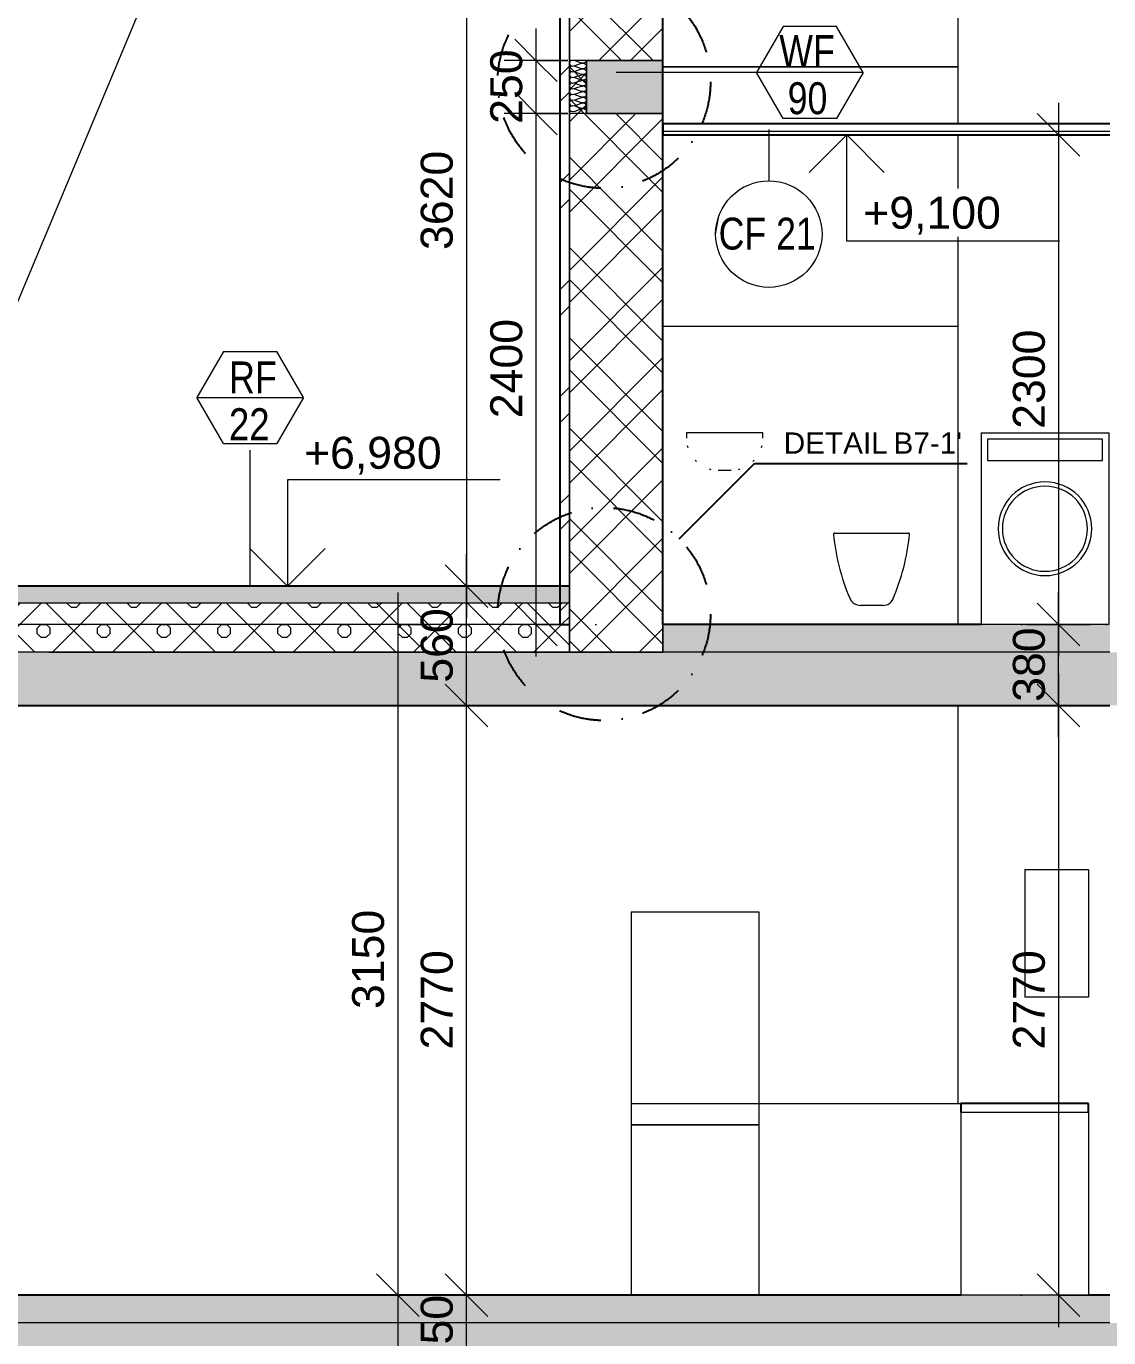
# Model space of a CAD drawing. Header units: millimetres. Extents: x -10201 to 171407, y -8645 to 72638.
# Drawn here: x 41944 to 47032, y 3450 to 9610 of the extents above; entities that cross this region are included whole.
import ezdxf

# ---------------------------------------------------------------- set-up
doc = ezdxf.new("R2010")
doc.units = ezdxf.units.MM
doc.linetypes.add('HA_DashDot_4mm-S1mm', pattern=[400, 200, -100, 0, -100])
doc.linetypes.add('HA_Dot-S4mm', pattern=[400, 0, -400])
for name, color, linetype, lineweight in [('A-____-____-DIMS', 9, 'Continuous', 5), ('A-____-____-DIMS-100', 9, 'Continuous', 5), ('A-CLNG-____-IDEN', 9, 'Continuous', 9), ('A-CLNG-____-MCUT', 9, 'Continuous', 25), ('A-DETL-____-OTLN', 9, 'Continuous', 25), ('A-DETL-____-THIN', 9, 'Continuous', 9), ('A-DETL-GENF-OTLN', 9, 'Continuous', 9), ('A-FLOR-____-IDEN', 9, 'Continuous', 9), ('A-FLOR-____-MCUT', 9, 'Continuous', 25), ('A-FLOR-____-OTLN', 9, 'Continuous', 9), ('A-FLOR-____-OVHD', 9, 'HA_DashDot_4mm-S1mm', 25), ('A-FLOR-____-PATT', 9, 'Continuous', 25), ('A-FLOR-LEVL-OTLN', 9, 'Continuous', 9), ('A-GENM-____-OTLN', 9, 'Continuous', 9), ('A-ROOF-____-OTLN', 9, 'Continuous', 9), ('A-WALL-____-MCUT', 9, 'Continuous', 25), ('A-WALL-____-OTLN', 9, 'Continuous', 9), ('A-WALL-____-PATT', 9, 'Continuous', 25), ('E-ELEC-FIXT-OTLN', 9, 'Continuous', 9), ('G-____-____-DIMS', 9, 'Continuous', 5), ('G-____-____-TEXT', 9, 'Continuous', 5), ('I-WALL-____-OTLN', 9, 'Continuous', 9), ('P-SANR-FIXT-OTLN', 9, 'Continuous', 9), ('Q-CASE-____-MCUT', 9, 'Continuous', 25), ('Q-CASE-____-OTLN', 9, 'Continuous', 9), ('Q-SPCQ-____-OTLN', 9, 'Continuous', 9)]:
    doc.layers.add(name, color=color, linetype=linetype, lineweight=lineweight)
doc.styles.add('Arial Narrow', font='ARIALN.TTF', dxfattribs={"height": 150})
doc.styles.add('Arial_1', font='arial.ttf', dxfattribs={"height": 150})
doc.styles.add('Arial_2', font='arial.ttf', dxfattribs={"height": 100})
doc.styles.add('Arial_3', font='arial.ttf', dxfattribs={"width": 0.8, "height": 150})
doc.dimstyles.new('Inner_Dimensions', dxfattribs={"dimscale": 304.8, "dimtxt": 153.03891, "dimasz": 0.656168, "dimexe": 0.492126, "dimexo": 0.0625, "dimgap": 0.065617, "dimtad": 1, "dimdec": 0, "dimzin": 0, "dimdsep": 46, "dimtxsty": 'Arial_1', "dimblk1": 'OBLIQUE', "dimblk2": 'OBLIQUE', "dimsah": 1, "dimcen": 0.09, "dimdle": 0.492126, "dimazin": 0, "dimtfac": 1, "dimtdec": 4, "dimtix": 1, "dimtmove": 0, "dimatfit": 3, "dimfxl": 0.492126, "dimfxlon": 1, "dimtvp": 1, "dimtolj": 1, "dimtzin": 0, "dimlwd": 9, "dimlwe": 9, "dimarcsym": 2})
pattern_1 = [(45, (48576.35, 1865.4), (-141.4214, 141.4214), []), (0, (48801.69, 1931.64), (141.421, 141.421), [25, -257.843]), (45, (48826.7, 1931.64), (-141.4214, 141.4214), [25, -175]), (90, (48844.37, 1949.32), (-141.421, 141.421), [25, -257.843]), (135, (48844.37, 1974.32), (-141.4214, -141.4214), [25, -175]), (0, (48801.69, 1992), (141.421, 141.421), [25, -257.843]), (45, (48784.01, 1974.32), (-141.4214, 141.4214), [25, -175]), (90, (48784.01, 1949.32), (-141.421, 141.421), [25, -257.843]), (135, (48801.7, 1931.64), (-141.4214, -141.4214), [25, -175]), (135, (48769.2, 1865.4), (-141.4214, -141.4214), [])]

# ---------------------------------------------------------------- blocks, each defined once
blk = doc.blocks.new('R_bathroom_washing_machine - 600x600x900-1454049-ŘEZ 2-2 OBJEKT B')
at = {"layer": 'E-ELEC-FIXT-OTLN', "color": 250}
for p, q in [((50072.7, 7700), (50672.7, 7700)), ((50072.7, 7700), (50072.7, 6800)), ((50102.7, 7670), (50102.7, 7570)), ((50642.7, 7670), (50102.7, 7670)), ((50642.7, 7570), (50642.7, 7670)), ((50672.7, 7700), (50672.7, 6800)), ((50102.7, 7570), (50642.7, 7570)), ((50672.7, 6800), (50072.7, 6800))]:
    blk.add_line(p, q, dxfattribs=at)
for radius, start, end in [(220, 90, 270), (220, 270, 90), (200, 90, 270), (200, 270, 90)]:
    blk.add_arc((50372.7, 7250), radius, start, end, dxfattribs=at)
blk = doc.blocks.new('ABMV_Toilet_WallHung - Default-1991239-ŘEZ 2-2 OBJEKT B')
at = {"layer": 'A-GENM-____-OTLN', "color": 250}
for p, q in [((49384.7, 7230), (49730.7, 7230)), ((49612.8, 6889.8), (49506, 6889.8))]:
    blk.add_line(p, q, dxfattribs=at)
for centre, radius, start, end in [((49384.7, 7223.7), 6.31, 90, 186.04871), ((50438.4, 7335.3), 1065.9, 186.04871, 202.72806), ((48677, 7335.3), 1065.9, 337.08419, 353.95133), ((49730.7, 7223.7), 6.3, 353.95133, 90), ((49506, 6944.8), 55, 202.72806, 270), ((49612.8, 6939.8), 50, 270, 337.08419)]:
    blk.add_arc(centre, radius, start, end, dxfattribs=at)
blk = doc.blocks.new('ABMV_WashBasin_Generic - 360x260-1648665-ŘEZ 2-2 OBJEKT B')
at = {"layer": 'P-SANR-FIXT-OTLN', "color": 250}
for p, q in [((48687.7, 7700), (48687.7, 7675)), ((48837.7, 7700), (48687.7, 7700)), ((48897.7, 7700), (48837.7, 7700)), ((49047.7, 7700), (48897.7, 7700)), ((49047.7, 7675), (49047.7, 7700)), ((48837.7, 7525), (48897.7, 7525))]:
    blk.add_line(p, q, dxfattribs=at)
for centre, start, end in [((48837.7, 7675), 193.32484, 196.67515), ((48897.7, 7675), 343.32484, 346.67516), ((48837.7, 7675), 223.32484, 226.67516), ((48837.7, 7675), 253.31045, 256.7041), ((48897.7, 7675), 283.2959, 286.68954), ((48897.7, 7675), 313.32484, 316.67515)]:
    blk.add_arc(centre, 150, start, end, dxfattribs=at)
blk = doc.blocks.new('Casework 9 - Casework 6-1506066-ŘEZ 2-2 OBJEKT B')
at = {"layer": 'Q-CASE-____-MCUT', "color": 50}
for p, q in [((50577.7, 4550), (49977.7, 4550)), ((49977.7, 4550), (49977.7, 4510)), ((50577.7, 4510), (50577.7, 4550))]:
    blk.add_line(p, q, dxfattribs=at)
at = {"layer": 'Q-CASE-____-OTLN', "color": 250}
for q in [(49977.7, 4550), (48427.7, 3650)]:
    blk.add_line((48427.7, 4550), q, dxfattribs=at)
blk = doc.blocks.new('Kuchyňská_linka_myčka_ADNS - Myčka-1452875-ŘEZ 2-2 OBJEKT B')
at = {"layer": 'Q-SPCQ-____-OTLN', "color": 250}
for p, q in [((50277.7, 5650), (50577.7, 5650)), ((50277.7, 5650), (50277.7, 5050)), ((50577.7, 5650), (50577.7, 5050)), ((50577.7, 5050), (50277.7, 5050)), ((49977.7, 4510), (50577.7, 4510)), ((49977.7, 4510), (49977.7, 3650)), ((50577.7, 4510), (50577.7, 3650)), ((50577.7, 3650), (49977.7, 3650))]:
    blk.add_line(p, q, dxfattribs=at)
blk = doc.blocks.new('Lednice_Mraznička_ADNS - Lednice 600x600x1800-1452862-ŘEZ 2-2 OBJEKT B')
at = {"layer": 'Q-SPCQ-____-OTLN', "color": 250}
for p, q in [((48427.7, 5450), (49027.7, 5450)), ((48427.7, 5450), (48427.7, 4450)), ((49027.7, 5450), (49027.7, 4450)), ((49027.7, 4450), (48427.7, 4450)), ((48427.7, 4450), (49027.7, 4450)), ((48427.7, 4450), (48427.7, 3650)), ((49027.7, 4450), (49027.7, 3650))]:
    blk.add_line(p, q, dxfattribs=at)
blk = doc.blocks.new('HA_GM_Tiling_LineBased - Generic Tiles-2050768-ŘEZ 2-2 OBJEKT B')
at = {"layer": 'A-GENM-____-OTLN', "color": 250}
blk.add_line((49962.7, 9100), (49962.7, 6800), dxfattribs=at)
blk = doc.blocks.new('VĚNEC OSA B4 - VĚNEC OSA B4-2159186-ŘEZ 2-2 OBJEKT B')
at = {"layer": 'A-FLOR-____-OTLN', "color": 250}
for p, q in [((46766.7, 10652), (47675.6, 12820.8)), ((47675.6, 12820.8), (48137.7, 12539.1)), ((48577.7, 12271), (49962.7, 11426.9)), ((49962.7, 9670), (48577.7, 9670)), ((48577.7, 9420), (49962.7, 9420))]:
    blk.add_line(p, q, dxfattribs=at)
blk = doc.blocks.new('185-01_OBJEKT B_Central_rvt-2-ŘEZ 2-2 OBJEKT B')
at = {"layer": 'A-FLOR-____-PATT', "lineweight": 9}
for points in [[(48217.7, 9200), (48577.7, 9200), (48577.7, 9450), (48217.7, 9450)], [(45691.6, 6420), (50927.7, 6420), (50927.7, 6670), (45691.6, 6670), (45691.6, 6489.5)], [(55502.7, 3300), (55862.7, 3300), (55862.7, 3520), (43692.7, 3520), (43692.7, 3300), (55038.5, 3300)]]:
    blk.add_hatch(color=254, dxfattribs=at).paths.add_polyline_path(points)
at = {"layer": 'A-FLOR-____-PATT', "lineweight": 5}
for points in [[(44991.7, 6900), (48137.7, 6900), (48137.7, 6980), (44892.7, 6980), (44892.7, 6950), (44991.7, 6950)], [(48577.7, 6670), (50677.7, 6670), (50677.7, 6800), (48577.7, 6800)]]:
    blk.add_hatch(color=7, dxfattribs=at).paths.add_polyline_path(points)
h = blk.add_hatch(dxfattribs=at)
h.set_pattern_fill('FP_20', color=10, style=0, pattern_type=2)
h.set_pattern_definition(pattern_1)
h.paths.add_polyline_path([(47381.1, 6800), (48137.7, 6800), (48137.7, 6900), (44991.7, 6900), (44991.7, 6800), (45193.3, 6800)])
h = blk.add_hatch(dxfattribs=at)
h.set_pattern_fill('FP_20', color=10, style=0, pattern_type=2)
h.set_pattern_definition(pattern_1)
h.paths.add_polyline_path([(47381.1, 6670), (48137.7, 6670), (48137.7, 6800), (44991.7, 6800), (44991.7, 6670), (45691.6, 6670)])
h = blk.add_hatch(color=7, dxfattribs=at)
h.paths.add_polyline_path([(50115.9, 3520), (50677.7, 3520), (50677.7, 3650), (43981.8, 3650), (43981.8, 3520), (49569, 3520)])
h.paths.add_polyline_path([(55862.7, 3520), (55862.7, 3650), (50927.7, 3650), (50927.7, 3520), (55038.5, 3520)])
at = {"layer": 'A-WALL-____-PATT', "lineweight": 5}
h = blk.add_hatch(dxfattribs=at)
h.set_pattern_fill('FP_21', color=10, style=0, pattern_type=2)
h.set_pattern_definition([(45, (48505.64, 1865.4), (-212.132, 212.132), []), (45, (48655.64, 1865.4), (-212.132, 212.132), []), (315, (48505.64, 1865.4), (212.132, 212.132), []), (315, (48655.64, 1865.4), (212.132, 212.132), [])])
h.paths.add_polyline_path([(48137.7, 6670), (48577.7, 6670), (48577.7, 9200), (48217.7, 9200), (48217.7, 9450), (48577.7, 9450.5), (48577.7, 12315), (48137.7, 12315), (48137.7, 6800)])
h = blk.add_hatch(dxfattribs=at)
h.set_pattern_fill('FP_25', color=10, style=0, pattern_type=2)
h.set_pattern_definition([(45, (48505.64, 1865.4), (-251.447, 251.447), []), (45, (48505.64, 2246.4), (-251.447, 251.447), [])])
h.paths.add_polyline_path([(48092.7, 6800), (48137.7, 6800), (48137.7, 10600), (48092.7, 10600), (48092.7, 6950.3)])
at = {"layer": 'A-CLNG-____-MCUT', "color": 50}
for p, q in [((50677.7, 9152), (48577.7, 9152)), ((48577.7, 9152), (48577.7, 9100)), ((48577.7, 9100), (50677.7, 9100))]:
    blk.add_line(p, q, dxfattribs=at)
at = {"layer": 'A-CLNG-____-MCUT', "color": 250, "lineweight": 9}
blk.add_line((50677.7, 9116), (48577.7, 9116), dxfattribs=at)
at = {"layer": 'A-FLOR-____-MCUT', "color": 250, "lineweight": 9}
for p, q in [((48577.7, 9450), (48217.7, 9450)), ((48217.7, 9450), (48217.7, 9200)), ((48217.7, 9200), (48577.7, 9200)), ((48137.7, 6900), (48137.7, 6980)), ((48137.7, 6900), (44991.7, 6900)), ((48137.7, 6800), (48137.7, 6900)), ((48137.7, 6800), (44991.7, 6800)), ((48577.7, 6800), (48577.7, 6670)), ((45691.6, 6670), (48137.7, 6670)), ((48137.7, 6670), (45691.6, 6670)), ((48577.7, 6670), (48137.7, 6670)), ((50677.7, 6670), (48577.7, 6670)), ((50677.7, 3520), (43981.8, 3520))]:
    blk.add_line(p, q, dxfattribs=at)
at = {"layer": 'A-FLOR-____-MCUT', "color": 50}
for p, q in [((48577.7, 9200), (48577.7, 9450)), ((48137.7, 6980), (44892.7, 6980)), ((50072.7, 6800), (48577.7, 6800)), ((45691.6, 6420), (50677.7, 6420)), ((49977.7, 3650), (44069.3, 3650)), ((50677.7, 3650), (50577.7, 3650))]:
    blk.add_line(p, q, dxfattribs=at)
at = {"layer": 'A-FLOR-____-OTLN', "color": 250}
for p, q in [((49962.7, 9420), (48577.7, 9420)), ((48137.7, 6670), (48137.7, 6800))]:
    blk.add_line(p, q, dxfattribs=at)
at = {"layer": 'A-ROOF-____-OTLN', "color": 250}
blk.add_line((46496.7, 10589.5), (45315.1, 7770), dxfattribs=at)
at = {"layer": 'A-WALL-____-MCUT', "color": 50}
for p, q in [((48577.7, 9450), (48577.7, 12315)), ((48092.7, 10600), (48092.7, 6800)), ((48577.7, 6800), (48577.7, 9200)), ((48092.7, 6800), (48137.7, 6800))]:
    blk.add_line(p, q, dxfattribs=at)
at = {"layer": 'A-WALL-____-MCUT', "color": 250, "lineweight": 9}
for p, q in [((48137.7, 10600), (48137.7, 6980)), ((48137.7, 6800), (48137.7, 10600)), ((48217.7, 9200), (48217.7, 9450)), ((48217.7, 9450), (48577.7, 9450)), ((48577.7, 9200), (48217.7, 9200)), ((48137.7, 6980), (48137.7, 6900)), ((48137.7, 6900), (48137.7, 6800)), ((48137.7, 6800), (48137.7, 6670)), ((48577.7, 6670), (48577.7, 6800)), ((48137.7, 6670), (48577.7, 6670))]:
    blk.add_line(p, q, dxfattribs=at)
at = {"layer": 'A-WALL-____-OTLN', "color": 250}
blk.add_line((46496.7, 10589.5), (45315.1, 7770), dxfattribs=at)
at = {"layer": 'I-WALL-____-OTLN', "color": 250}
for p, q in [((49962.7, 11690.2), (49962.7, 9152)), ((49962.7, 9420), (48577.7, 9420)), ((49962.7, 8200), (48577.7, 8200)), ((49962.7, 6420), (49962.7, 4550))]:
    blk.add_line(p, q, dxfattribs=at)
at = {"layer": 'A-FLOR-____-OTLN', "color": 250, "lineweight": 9}
blk.add_blockref('VĚNEC OSA B4 - VĚNEC OSA B4-2159186-ŘEZ 2-2 OBJEKT B', (0, 0), dxfattribs=at)
at = {"layer": 'A-GENM-____-OTLN', "color": 250, "lineweight": 9}
blk.add_blockref('HA_GM_Tiling_LineBased - Generic Tiles-2050768-ŘEZ 2-2 OBJEKT B', (0, 0), dxfattribs=at)
at = {"layer": 'E-ELEC-FIXT-OTLN', "color": 250, "lineweight": 9}
blk.add_blockref('R_bathroom_washing_machine - 600x600x900-1454049-ŘEZ 2-2 OBJEKT B', (0, 0), dxfattribs=at)
at = {"layer": 'P-SANR-FIXT-OTLN', "color": 250, "lineweight": 9}
for name in ['ABMV_WashBasin_Generic - 360x260-1648665-ŘEZ 2-2 OBJEKT B', 'ABMV_Toilet_WallHung - Default-1991239-ŘEZ 2-2 OBJEKT B']:
    blk.add_blockref(name, (0, 0), dxfattribs=at)
at = {"layer": 'Q-CASE-____-OTLN', "color": 250, "lineweight": 9}
blk.add_blockref('Casework 9 - Casework 6-1506066-ŘEZ 2-2 OBJEKT B', (0, 0), dxfattribs=at)
at = {"layer": 'Q-SPCQ-____-OTLN', "color": 250, "lineweight": 9}
for name in ['Kuchyňská_linka_myčka_ADNS - Myčka-1452875-ŘEZ 2-2 OBJEKT B', 'Lednice_Mraznička_ADNS - Lednice 600x600x1800-1452862-ŘEZ 2-2 OBJEKT B']:
    blk.add_blockref(name, (0, 0), dxfattribs=at)
blk = doc.blocks.new('DIMBLOCK82-ŘEZ 2-2 OBJEKT B')
at = {"layer": 'A-____-____-DIMS-100', "lineweight": 9}
for p, q in [((44013.2, 3650), (43913.2, 3750)), ((43863.2, 3650), (44163.2, 3650)), ((44013.2, 3650), (43863.2, 3650)), ((44013.2, 3300), (44013.2, 3650)), ((44013.2, 3650), (44113.2, 3550)), ((44013.2, 3300), (43913.2, 3400)), ((43863.2, 3300), (44163.2, 3300)), ((44013.2, 3300), (43863.2, 3300)), ((44013.2, 3300), (44113.2, 3200))]:
    blk.add_line(p, q, dxfattribs=at)
at = {"layer": 'A-____-____-DIMS-100', "color": 0, "lineweight": 9, "insert": (43798.4, 3301.9), "char_height": 150, "width": 415.324, "attachment_point": 1, "rotation": 90, "line_spacing_factor": 0.941778, "style": 'Arial_1'}
blk.add_mtext('350', dxfattribs=at)
blk = doc.blocks.new('_Oblique')
at = {"color": 0, "linetype": 'ByBlock', "lineweight": -2}
blk.add_line((-0.5, -0.5), (0.5, 0.5), dxfattribs=at)
blk = doc.blocks.new('DIMBLOCK83-ŘEZ 2-2 OBJEKT B')
at = {"layer": 'A-____-____-DIMS-100', "lineweight": 9}
for p, q in [((44013.2, 6420), (43913.2, 6520)), ((43863.2, 6420), (44163.2, 6420)), ((44013.2, 6420), (43863.2, 6420)), ((44013.2, 3650), (44013.2, 6420)), ((44013.2, 6420), (44113.2, 6320)), ((44013.2, 3650), (43913.2, 3750)), ((43863.2, 3650), (44163.2, 3650)), ((44013.2, 3650), (43863.2, 3650)), ((44013.2, 3650), (44113.2, 3550))]:
    blk.add_line(p, q, dxfattribs=at)
at = {"layer": 'A-____-____-DIMS-100', "color": 0, "lineweight": 9, "insert": (43798.4, 4804.3), "char_height": 150, "width": 553.765, "attachment_point": 1, "rotation": 90, "line_spacing_factor": 0.941778, "style": 'Arial_1'}
blk.add_mtext('2770', dxfattribs=at)
blk = doc.blocks.new('DIMBLOCK84-ŘEZ 2-2 OBJEKT B')
at = {"layer": 'A-____-____-DIMS-100', "lineweight": 9}
for p, q in [((44013.2, 6420), (44013.2, 7130)), ((44013.2, 6980), (43913.2, 7080)), ((43863.2, 6980), (44163.2, 6980)), ((44013.2, 6980), (43863.2, 6980)), ((44013.2, 6980), (44113.2, 6880)), ((44013.2, 6420), (43913.2, 6520)), ((43863.2, 6420), (44163.2, 6420)), ((44013.2, 6420), (43863.2, 6420)), ((44013.2, 6420), (44113.2, 6320))]:
    blk.add_line(p, q, dxfattribs=at)
at = {"layer": 'A-____-____-DIMS-100', "color": 0, "lineweight": 9, "insert": (43798.4, 6526.9), "char_height": 150, "width": 415.324, "attachment_point": 1, "rotation": 90, "line_spacing_factor": 0.941778, "style": 'Arial_1'}
blk.add_mtext('560', dxfattribs=at)
blk = doc.blocks.new('DIMBLOCK85-ŘEZ 2-2 OBJEKT B')
at = {"layer": 'A-____-____-DIMS-100', "lineweight": 9}
for p, q in [((43690.6, 6800), (43590.6, 6900)), ((43690.6, 6950), (43690.6, 3650)), ((43840.6, 6800), (43540.6, 6800)), ((43690.6, 6800), (43790.6, 6700)), ((43690.6, 6800), (43840.6, 6800)), ((43690.6, 3650), (43590.6, 3750)), ((43840.6, 3650), (43540.6, 3650)), ((43690.6, 3650), (43790.6, 3550)), ((43690.6, 3650), (43840.6, 3650))]:
    blk.add_line(p, q, dxfattribs=at)
at = {"layer": 'A-____-____-DIMS-100', "color": 0, "lineweight": 9, "insert": (43475.9, 4994.3), "char_height": 150, "width": 553.765, "attachment_point": 1, "rotation": 90, "line_spacing_factor": 0.941778, "style": 'Arial_1'}
blk.add_mtext('3150', dxfattribs=at)
blk = doc.blocks.new('DIMBLOCK86-ŘEZ 2-2 OBJEKT B')
at = {"layer": 'A-____-____-DIMS-100', "lineweight": 9}
for p, q in [((43690.6, 3650), (43590.6, 3750)), ((43840.6, 3650), (43540.6, 3650)), ((43690.6, 3650), (43690.6, 500)), ((43690.6, 3650), (43790.6, 3550)), ((43690.6, 3650), (43840.6, 3650)), ((43690.6, 500), (43590.6, 600)), ((43840.6, 500), (43540.6, 500)), ((43690.6, 500), (43790.6, 400)), ((43690.6, 500), (43840.6, 500))]:
    blk.add_line(p, q, dxfattribs=at)
at = {"layer": 'A-____-____-DIMS-100', "color": 0, "lineweight": 9, "insert": (43475.9, 1844.3), "char_height": 150, "width": 553.765, "attachment_point": 1, "rotation": 90, "line_spacing_factor": 0.941778, "style": 'Arial_1'}
blk.add_mtext('3150', dxfattribs=at)
blk = doc.blocks.new('Spot Elevations - Flipped-794089-ŘEZ 2-2 OBJEKT B')
at = {"layer": 'G-____-____-DIMS', "lineweight": 9}
for p, q in [((53244.3, 9423.2), (53421.1, 9600)), ((53421.1, 9600), (53597.9, 9423.2)), ((53421.1, 9100), (53421.1, 9600)), ((54421.1, 9100), (53421.1, 9100))]:
    blk.add_line(p, q, dxfattribs=at)
blk = doc.blocks.new('HA_Tag_Ceiling - Group _ Type Mark-1822524-ŘEZ 2-2 OBJEKT B')
at = {"layer": 'A-CLNG-____-IDEN'}
blk.add_line((48825.3, 8633.9), (48840.4, 8719.4), dxfattribs=at)
blk.add_circle((49075.3, 8633.9), 250, dxfattribs=at)
blk = doc.blocks.new('N_Floor Tag - Standard-1821837-ŘEZ 2-2 OBJEKT B')
at = {"layer": 'A-FLOR-____-IDEN'}
for p, q in [((40812.7, 1415.9), (40687.7, 1199.4)), ((40812.7, 1415.9), (41062.7, 1415.9)), ((41187.7, 1199.4), (41062.7, 1415.9)), ((40812.7, 982.9), (40687.7, 1199.4)), ((40687.7, 1199.4), (41187.7, 1199.4)), ((41187.7, 1199.4), (41062.7, 982.9)), ((40812.7, 982.9), (41062.7, 982.9))]:
    blk.add_line(p, q, dxfattribs=at)
at = {"layer": 'A-FLOR-____-IDEN', "lineweight": 5, "insert": (40839.2, 1368.4), "char_height": 150, "width": 275.781, "attachment_point": 1, "style": 'Arial_3'}
blk.add_mtext('RF', dxfattribs=at)
blk = doc.blocks.new('Spot Elevations - Default-792506-ŘEZ 2-2 OBJEKT B')
at = {"layer": 'G-____-____-DIMS', "lineweight": 9}
for p, q in [((57231.1, 12440), (56231.1, 12440)), ((56231.1, 12440), (56231.1, 11940)), ((56054.4, 12116.8), (56231.1, 11940)), ((56231.1, 11940), (56407.9, 12116.8))]:
    blk.add_line(p, q, dxfattribs=at)
blk = doc.blocks.new('DIMBLOCK107-ŘEZ 2-2 OBJEKT B')
at = {"layer": 'A-____-____-DIMS-100', "lineweight": 9}
for p, q in [((46795.9, 9250), (46795.9, 6650)), ((46795.9, 9100), (46695.9, 9200)), ((46945.9, 9100), (46645.9, 9100)), ((46795.9, 9100), (46895.9, 9000)), ((46795.9, 9100), (46945.9, 9100)), ((46795.9, 6800), (46695.9, 6900)), ((46945.9, 6800), (46645.9, 6800)), ((46795.9, 6800), (46895.9, 6700)), ((46795.9, 6800), (46945.9, 6800))]:
    blk.add_line(p, q, dxfattribs=at)
at = {"layer": 'A-____-____-DIMS-100', "color": 0, "lineweight": 9, "insert": (46581.1, 7719.3), "char_height": 150, "width": 553.765, "attachment_point": 1, "rotation": 90, "line_spacing_factor": 0.941778, "style": 'Arial_1'}
blk.add_mtext('2300', dxfattribs=at)
blk = doc.blocks.new('DIMBLOCK108-ŘEZ 2-2 OBJEKT B')
at = {"layer": 'A-____-____-DIMS-100', "lineweight": 9}
for p, q in [((46795.9, 6570), (46795.9, 3500)), ((46795.9, 6420), (46695.9, 6520)), ((46945.9, 6420), (46645.9, 6420)), ((46795.9, 6420), (46895.9, 6320)), ((46795.9, 6420), (46945.9, 6420)), ((46795.9, 3650), (46695.9, 3750)), ((46945.9, 3650), (46645.9, 3650)), ((46795.9, 3650), (46895.9, 3550)), ((46795.9, 3650), (46945.9, 3650))]:
    blk.add_line(p, q, dxfattribs=at)
at = {"layer": 'A-____-____-DIMS-100', "color": 0, "lineweight": 9, "insert": (46581.1, 4804.3), "char_height": 150, "width": 553.765, "attachment_point": 1, "rotation": 90, "line_spacing_factor": 0.941778, "style": 'Arial_1'}
blk.add_mtext('2770', dxfattribs=at)
blk = doc.blocks.new('DIMBLOCK109-ŘEZ 2-2 OBJEKT B')
at = {"layer": 'A-____-____-DIMS-100', "lineweight": 9}
for p, q in [((46795.9, 6800), (46695.9, 6900)), ((46795.9, 6270), (46795.9, 6950)), ((46645.9, 6800), (46945.9, 6800)), ((46795.9, 6800), (46645.9, 6800)), ((46795.9, 6800), (46895.9, 6700)), ((46795.9, 6420), (46695.9, 6520)), ((46645.9, 6420), (46945.9, 6420)), ((46795.9, 6420), (46645.9, 6420)), ((46795.9, 6420), (46895.9, 6320))]:
    blk.add_line(p, q, dxfattribs=at)
at = {"layer": 'A-____-____-DIMS-100', "color": 0, "lineweight": 9, "insert": (46581.1, 6436.9), "char_height": 150, "width": 415.324, "attachment_point": 1, "rotation": 90, "line_spacing_factor": 0.941778, "style": 'Arial_1'}
blk.add_mtext('380', dxfattribs=at)
blk = doc.blocks.new('DIMBLOCK112-ŘEZ 2-2 OBJEKT B')
at = {"layer": 'A-____-____-DIMS-100', "lineweight": 9}
for p, q in [((44013.2, 10750), (44013.2, 6830)), ((44013.2, 10600), (43913.2, 10700)), ((44163.2, 10600), (43863.2, 10600)), ((44013.2, 10600), (44113.2, 10500)), ((44013.2, 10600), (44163.2, 10600)), ((44013.2, 6980), (43913.2, 7080)), ((44163.2, 6980), (43863.2, 6980)), ((44013.2, 6980), (44113.2, 6880)), ((44013.2, 6980), (44163.2, 6980))]:
    blk.add_line(p, q, dxfattribs=at)
at = {"layer": 'A-____-____-DIMS-100', "color": 0, "lineweight": 9, "insert": (43798.4, 8559.3), "char_height": 150, "width": 553.765, "attachment_point": 1, "rotation": 90, "line_spacing_factor": 0.941778, "style": 'Arial_1'}
blk.add_mtext('3620', dxfattribs=at)
blk = doc.blocks.new('DIMBLOCK114-ŘEZ 2-2 OBJEKT B')
at = {"layer": 'A-____-____-DIMS-100', "lineweight": 9}
for p, q in [((44339.8, 9450), (44239.8, 9550)), ((44339.8, 9600), (44339.8, 9200)), ((44489.8, 9450), (44189.8, 9450)), ((44339.8, 9450), (44439.8, 9350)), ((44339.8, 9450), (44489.8, 9450)), ((44339.8, 9200), (44239.8, 9300)), ((44489.8, 9200), (44189.8, 9200)), ((44339.8, 9200), (44439.8, 9100)), ((44339.8, 9200), (44489.8, 9200))]:
    blk.add_line(p, q, dxfattribs=at)
at = {"layer": 'A-____-____-DIMS-100', "color": 0, "lineweight": 9, "insert": (44125.1, 9151.9), "char_height": 150, "width": 415.324, "attachment_point": 1, "rotation": 90, "line_spacing_factor": 0.941778, "style": 'Arial_1'}
blk.add_mtext('250', dxfattribs=at)
blk = doc.blocks.new('DIMBLOCK115-ŘEZ 2-2 OBJEKT B')
at = {"layer": 'A-____-____-DIMS-100', "lineweight": 9}
for p, q in [((44339.8, 9200), (44239.8, 9300)), ((44489.8, 9200), (44189.8, 9200)), ((44339.8, 9200), (44339.8, 6650)), ((44339.8, 9200), (44439.8, 9100)), ((44339.8, 9200), (44489.8, 9200)), ((44339.8, 6800), (44239.8, 6900)), ((44489.8, 6800), (44189.8, 6800)), ((44339.8, 6800), (44439.8, 6700)), ((44339.8, 6800), (44489.8, 6800))]:
    blk.add_line(p, q, dxfattribs=at)
at = {"layer": 'A-____-____-DIMS-100', "color": 0, "lineweight": 9, "insert": (44125.1, 7769.3), "char_height": 150, "width": 553.765, "attachment_point": 1, "rotation": 90, "line_spacing_factor": 0.941778, "style": 'Arial_1'}
blk.add_mtext('2400', dxfattribs=at)

msp = doc.modelspace()

# ---------------------------------------------------------------- hatches: boundary and pattern name
at = {"layer": 'A-DETL-GENF-OTLN'}
msp.add_hatch(color=254, dxfattribs=at).paths.add_polyline_path([(42050.6, 6420), (42050.6, 6670), (40876.7, 6670), (40876.7, 6420), (41552.3, 6420)])

# ---------------------------------------------------------------- linework, layer by layer
at = {"layer": 'A-CLNG-____-IDEN'}
msp.add_line((45434.3, 9126), (45434.3, 8883.9), dxfattribs=at)
at = {"layer": 'A-DETL-____-OTLN'}
for p, q in [((45013.4, 7202.8), (45366.9, 7556.3)), ((45366.9, 7556.3), (46366.9, 7556.3)), ((41096.7, 6420), (42050.6, 6420))]:
    msp.add_line(p, q, dxfattribs=at)
at = {"layer": 'A-DETL-____-OTLN', "lineweight": 9}
for points in [[(44510, 9450), (44503.8, 9450), (44489.7, 9436.7), (44503.8, 9423.3), (44510, 9423.3)], [(44563.4, 9436.7), (44545, 9436.7), (44528.4, 9450), (44510, 9450)], [(44510, 9423.3), (44528.4, 9423.3), (44545, 9436.7), (44563.4, 9436.7)], [(44576.7, 9450), (44576.7, 9443.7), (44569.7, 9436.7), (44563.4, 9436.7)], [(44563.4, 9436.7), (44569.7, 9436.7), (44583.8, 9423.3), (44569.7, 9410), (44563.4, 9410)], [(44510, 9423.3), (44503.8, 9423.3), (44489.7, 9410), (44503.8, 9396.7), (44510, 9396.7)], [(44510, 9396.7), (44503.8, 9396.7), (44489.7, 9383.3), (44503.8, 9370), (44510, 9370)], [(44510, 9370), (44503.8, 9370), (44489.7, 9356.7), (44503.8, 9343.3), (44510, 9343.3)], [(44563.4, 9410), (44545, 9410), (44528.4, 9423.3), (44510, 9423.3)], [(44510, 9396.7), (44528.4, 9396.7), (44545, 9410), (44563.4, 9410)], [(44563.4, 9383.3), (44545, 9383.3), (44528.4, 9396.7), (44510, 9396.7)], [(44510, 9370), (44528.4, 9370), (44545, 9383.3), (44563.4, 9383.3)], [(44563.4, 9356.7), (44545, 9356.7), (44528.4, 9370), (44510, 9370)], [(44563.4, 9410), (44569.7, 9410), (44583.8, 9396.7), (44569.7, 9383.3), (44563.4, 9383.3)], [(44563.4, 9383.3), (44569.7, 9383.3), (44583.8, 9370), (44569.7, 9356.7), (44563.4, 9356.7)], [(44510, 9343.3), (44503.8, 9343.3), (44489.7, 9330), (44503.8, 9316.7), (44510, 9316.7)], [(44510, 9316.7), (44503.8, 9316.7), (44489.7, 9303.3), (44503.8, 9290), (44510, 9290)], [(44510, 9343.3), (44528.4, 9343.3), (44545, 9356.7), (44563.4, 9356.7)], [(44563.4, 9330), (44545, 9330), (44528.4, 9343.3), (44510, 9343.3)], [(44510, 9316.7), (44528.4, 9316.7), (44545, 9330), (44563.4, 9330)], [(44563.4, 9303.3), (44545, 9303.3), (44528.4, 9316.7), (44510, 9316.7)], [(44510, 9290), (44528.4, 9290), (44545, 9303.3), (44563.4, 9303.3)], [(44563.4, 9356.7), (44569.7, 9356.7), (44583.8, 9343.3), (44569.7, 9330), (44563.4, 9330)], [(44563.4, 9330), (44569.7, 9330), (44583.8, 9316.7), (44569.7, 9303.3), (44563.4, 9303.3)], [(44563.4, 9303.3), (44569.7, 9303.3), (44583.8, 9290), (44569.7, 9276.7), (44563.4, 9276.7)], [(44510, 9290), (44503.8, 9290), (44489.7, 9276.7), (44503.8, 9263.3), (44510, 9263.3)], [(44510, 9263.3), (44503.8, 9263.3), (44489.7, 9250), (44503.8, 9236.7), (44510, 9236.7)], [(44563.4, 9276.7), (44545, 9276.7), (44528.4, 9290), (44510, 9290)], [(44510, 9263.3), (44528.4, 9263.3), (44545, 9276.7), (44563.4, 9276.7)], [(44563.4, 9250), (44545, 9250), (44528.4, 9263.3), (44510, 9263.3)], [(44510, 9236.7), (44528.4, 9236.7), (44545, 9250), (44563.4, 9250)], [(44563.4, 9276.7), (44569.7, 9276.7), (44583.8, 9263.3), (44569.7, 9250), (44563.4, 9250)], [(44563.4, 9250), (44569.7, 9250), (44583.8, 9236.7), (44569.7, 9223.3), (44563.4, 9223.3)], [(44510, 9236.7), (44503.8, 9236.7), (44489.7, 9223.3), (44503.8, 9210), (44510, 9210)], [(44563.4, 9223.3), (44545, 9223.3), (44528.4, 9236.7), (44510, 9236.7)], [(44510, 9210), (44528.4, 9210), (44545, 9223.3), (44563.4, 9223.3)], [(44563.4, 9223.3), (44569.7, 9223.3), (44576.7, 9216.3), (44576.7, 9210)]]:
    msp.add_open_spline(points, degree=3, dxfattribs=at)
at = {"layer": 'A-DETL-____-THIN'}
for p, q in [((45501.7, 9609.7), (45376.7, 9393.2)), ((45751.7, 9609.7), (45501.7, 9609.7)), ((45876.7, 9393.2), (45751.7, 9609.7)), ((44576.7, 9450), (44496.7, 9450)), ((45376.7, 9393.2), (44716.7, 9393.2)), ((45876.7, 9393.2), (45376.7, 9393.2)), ((45501.7, 9176.7), (45376.7, 9393.2)), ((45876.7, 9393.2), (45751.7, 9176.7)), ((44576.7, 9200), (44496.7, 9200)), ((45751.7, 9176.7), (45501.7, 9176.7)), ((42050.6, 6670), (41350.7, 6670))]:
    msp.add_line(p, q, dxfattribs=at)
at = {"layer": 'A-FLOR-____-IDEN'}
msp.add_line((42996.7, 6980), (42996.7, 7619.4), dxfattribs=at)
at = {"layer": 'A-FLOR-____-OVHD'}
for centre in [(44659.8, 9349.2), (44659.8, 6849.2)]:
    msp.add_circle(centre, 500, dxfattribs=at)
at = {"layer": 'A-FLOR-LEVL-OTLN', "linetype": 'HA_Dot-S4mm', "lineweight": 5}
for p, q in [((34618.5, 6800), (57194, 6800)), ((34618.5, 3650), (57194, 3650))]:
    msp.add_line(p, q, dxfattribs=at)

# ---------------------------------------------------------------- block references
at = {"lineweight": 5}
msp.add_blockref('185-01_OBJEKT B_Central_rvt-2-ŘEZ 2-2 OBJEKT B', (-3641, 0), dxfattribs=at)
at = {"layer": 'A-CLNG-____-IDEN'}
msp.add_blockref('HA_Tag_Ceiling - Group _ Type Mark-1822524-ŘEZ 2-2 OBJEKT B', (-3641, 0), dxfattribs=at)
at = {"layer": 'A-FLOR-____-IDEN', "lineweight": 5}
msp.add_blockref('N_Floor Tag - Standard-1821837-ŘEZ 2-2 OBJEKT B', (2059, 6667.2), dxfattribs=at)
at = {"layer": 'G-____-____-DIMS', "lineweight": 9}
for name, p in [('Spot Elevations - Flipped-794089-ŘEZ 2-2 OBJEKT B', (-7621.1, -500)), ('Spot Elevations - Default-792506-ŘEZ 2-2 OBJEKT B', (-13059.1, -4960))]:
    msp.add_blockref(name, p, dxfattribs=at)

# ---------------------------------------------------------------- texts
at = {"layer": 'A-CLNG-____-IDEN', "lineweight": 5, "insert": (45198.3, 8711.2), "char_height": 150, "width": 564.388, "attachment_point": 1, "style": 'Arial_3'}
msp.add_mtext('CF 21', dxfattribs=at)
at = {"layer": 'A-FLOR-____-IDEN', "lineweight": 5, "insert": (42897.1, 7815.9), "char_height": 150, "width": 240.506, "attachment_point": 1, "style": 'Arial Narrow'}
msp.add_mtext('22', dxfattribs=at)
at = {"layer": 'G-____-____-TEXT', "color": 7, "lineweight": 9, "attachment_point": 1}
for s, insert, char_height, width, style in [('WF', (45483.2, 9569.2), 150, 333.502, 'Arial_3'), ('90', (45522.8, 9347.2), 150, 230.886, 'Arial_3'), ('DETAIL ', (45504.1, 7702.4), 100, 625.316, 'Arial_2'), ("B7-1'", (46020, 7702.4), 100, 392.827, 'Arial_2')]:
    msp.add_mtext(s, dxfattribs=dict(at, insert=insert, char_height=char_height, width=width, style=style))

# ---------------------------------------------------------------- dimensions: what is measured, and where the dimension line sits
at = {"layer": 'A-____-____-DIMS', "lineweight": 9}
for base, p1, p2, override, picture, middle in [((44339.8, 9200), (44489.8, 9450), (44489.8, 9200), {"dimpost": '<>', "dimfxl": 250}, 'DIMBLOCK114-ŘEZ 2-2 OBJEKT B', (44243.2, 9325)), ((44339.8, 6800), (44489.8, 9200), (44489.8, 6800), {"dimpost": '<>', "dimfxl": 2400}, 'DIMBLOCK115-ŘEZ 2-2 OBJEKT B', (44243.2, 8000)), ((44013.2, 6980), (43863.2, 6420), (43863.2, 6980), {"dimpost": '<>', "dimfxl": 560}, 'DIMBLOCK84-ŘEZ 2-2 OBJEKT B', (43916.6, 6700)), ((43690.6, 3650), (43840.6, 6800), (43840.6, 3650), {"dimpost": '<>', "dimfxl": 3150}, 'DIMBLOCK85-ŘEZ 2-2 OBJEKT B', (43594, 5225)), ((46795.9, 6800), (46645.9, 6420), (46645.9, 6800), {"dimpost": '<>', "dimfxl": 380}, 'DIMBLOCK109-ŘEZ 2-2 OBJEKT B', (46699.2, 6610)), ((46795.9, 3650), (46945.9, 6420), (46945.9, 3650), {"dimpost": '<>', "dimfxl": 2770}, 'DIMBLOCK108-ŘEZ 2-2 OBJEKT B', (46699.3, 5035)), ((44013.2, 6420), (43863.2, 3650), (43863.2, 6420), {"dimpost": '<>', "dimfxl": 2770}, 'DIMBLOCK83-ŘEZ 2-2 OBJEKT B', (43916.6, 5035)), ((43690.6, 500), (43840.6, 3650), (43840.6, 500), {"dimpost": '<>', "dimfxl": 3150}, 'DIMBLOCK86-ŘEZ 2-2 OBJEKT B', (43594, 2075)), ((44013.2, 3650), (43863.2, 3300), (43863.2, 3650), {"dimpost": '<>', "dimfxl": 350}, 'DIMBLOCK82-ŘEZ 2-2 OBJEKT B', (43916.5, 3475))]:
    dim = msp.add_linear_dim(base=base, p1=p1, p2=p2, angle=90, dimstyle='Inner_Dimensions', override=override, dxfattribs=at)
    dim.commit()
    dim.dimension.update_dxf_attribs({"geometry": picture, "text_midpoint": middle})

# ---------------------------------------------------------------- next in the draw order: texts
at = {"layer": 'G-____-____-DIMS', "lineweight": 9, "char_height": 150, "width": 773.133, "attachment_point": 1, "line_spacing_factor": 0.941778, "style": 'Arial_1', "bg_fill": 3, "box_fill_scale": 1.25, "bg_fill_color": 256, "bg_fill_true_color": 13158600, "bg_fill_transparency": 0}
for s, insert in [('+9,100', (45877.9, 8809.3)), ('+6,980', (43249.9, 7681.8))]:
    msp.add_mtext(s, dxfattribs=dict(at, insert=insert))

# ---------------------------------------------------------------- next in the draw order: dimensions: what is measured, and where the dimension line sits
at = {"layer": 'A-____-____-DIMS', "lineweight": 9}
for base, p1, p2, override, picture, middle in [((44013.2, 6980), (44163.2, 10600), (44163.2, 6980), {"dimpost": '<>', "dimfxl": 3620}, 'DIMBLOCK112-ŘEZ 2-2 OBJEKT B', (43916.5, 8790)), ((46795.9, 6800), (46945.9, 9100), (46945.9, 6800), {"dimpost": '<>', "dimfxl": 2300}, 'DIMBLOCK107-ŘEZ 2-2 OBJEKT B', (46699.2, 7950))]:
    dim = msp.add_linear_dim(base=base, p1=p1, p2=p2, angle=90, dimstyle='Inner_Dimensions', override=override, dxfattribs=at)
    dim.commit()
    dim.dimension.update_dxf_attribs({"geometry": picture, "text_midpoint": middle})

doc.saveas('drawing.dxf')
